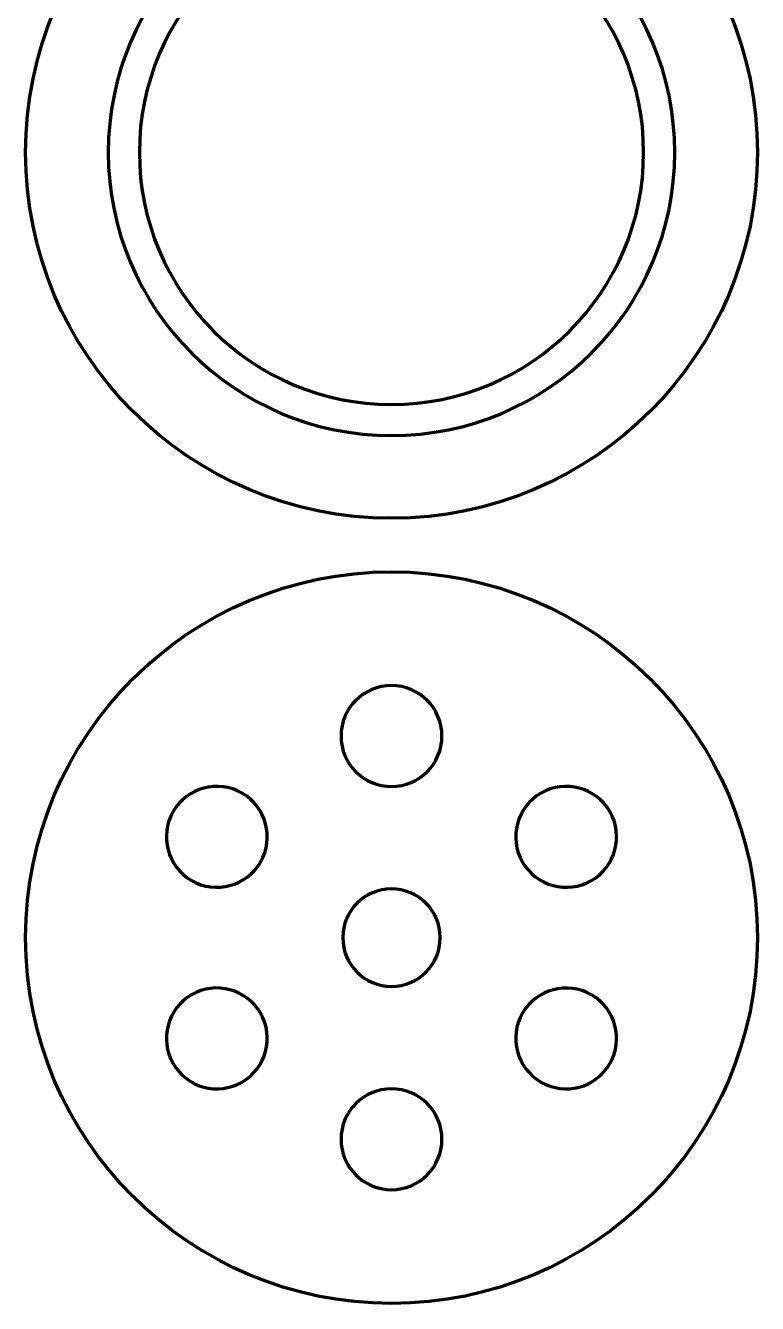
# Model space of a CAD drawing. Header units: inches. Extents: x 247 to 2765, y -1897 to -1110.
# Drawn here: x 1681.14 to 1707.42, y -1541.37 to -1495.47 of the extents above; entities that cross this region are included whole.
import ezdxf

# ---------------------------------------------------------------- set-up
doc = ezdxf.new("R2010")
doc.units = ezdxf.units.IN
doc.header["$MEASUREMENT"] = 0
doc.layers.add('Layer 1', color=7, linetype='Continuous')

# ---------------------------------------------------------------- blocks, each defined once
blk = doc.blocks.new('block 286')
at = {"layer": 'Layer 1', "color": 18, "lineweight": 70, "true_color": 0x010101}
for points in [[(1694.284, -1486.884), (1687.026, -1486.884), (1681.143, -1492.768), (1681.143, -1500.025), (1681.143, -1507.282), (1687.026, -1513.166), (1694.284, -1513.166), (1701.541, -1513.166), (1707.425, -1507.282), (1707.425, -1500.025), (1707.425, -1492.768), (1701.542, -1486.884), (1694.284, -1486.884)], [(1694.284, -1509.08), (1689.282, -1509.08), (1685.229, -1505.026), (1685.229, -1500.025), (1685.229, -1495.024), (1689.283, -1490.97), (1694.284, -1490.97), (1699.285, -1490.97), (1703.339, -1495.024), (1703.339, -1500.025), (1703.339, -1505.026), (1699.285, -1509.08), (1694.284, -1509.08)]]:
    blk.add_open_spline(points, degree=3, knots=[0, 0, 0, 0, 1, 1, 1, 2, 2, 2, 3, 3, 3, 4, 4, 4, 4], dxfattribs=at)
at = {"layer": 'Layer 1', "color": 240, "lineweight": 70, "true_color": 0xec2227}
blk.add_open_spline([(1694.284, -1489.853), (1699.902, -1489.853), (1704.456, -1494.407), (1704.456, -1500.025), (1704.456, -1505.643), (1699.902, -1510.197), (1694.284, -1510.197), (1688.666, -1510.197), (1684.112, -1505.643), (1684.112, -1500.025), (1684.112, -1494.407), (1688.666, -1489.853), (1694.284, -1489.853)], degree=3, knots=[0, 0, 0, 0, 1, 1, 1, 2, 2, 2, 3, 3, 3, 4, 4, 4, 4], dxfattribs=at)

msp = doc.modelspace()

# ---------------------------------------------------------------- linework, layer by layer
at = {"layer": 'Layer 1', "color": 18, "lineweight": 70, "true_color": 0x010101}
for points in [[(1694.284, -1515.092), (1687.026, -1515.092), (1681.143, -1520.975), (1681.143, -1528.233), (1681.143, -1535.49), (1687.026, -1541.374), (1694.284, -1541.374), (1701.541, -1541.374), (1707.425, -1535.49), (1707.425, -1528.233), (1707.425, -1520.975), (1701.542, -1515.092), (1694.284, -1515.092)], [(1694.284, -1519.178), (1695.285, -1519.178), (1696.096, -1519.989), (1696.096, -1520.99), (1696.096, -1521.99), (1695.285, -1522.802), (1694.284, -1522.802), (1693.283, -1522.802), (1692.471, -1521.99), (1692.471, -1520.99), (1692.472, -1519.989), (1693.283, -1519.178), (1694.284, -1519.178)], [(1686.443, -1523.705), (1686.943, -1522.838), (1688.051, -1522.541), (1688.918, -1523.041), (1689.784, -1523.541), (1690.082, -1524.65), (1689.582, -1525.517), (1689.081, -1526.384), (1687.972, -1526.68), (1687.106, -1526.18), (1686.239, -1525.679), (1685.942, -1524.571), (1686.443, -1523.705)], [(1701.462, -1526.179), (1700.596, -1526.68), (1699.488, -1526.382), (1698.987, -1525.517), (1698.487, -1524.65), (1698.785, -1523.54), (1699.651, -1523.041), (1700.517, -1522.54), (1701.625, -1522.837), (1702.127, -1523.703), (1702.627, -1524.571), (1702.329, -1525.679), (1701.462, -1526.179)], [(1694.284, -1529.982), (1693.317, -1529.982), (1692.534, -1529.198), (1692.534, -1528.232), (1692.534, -1527.266), (1693.317, -1526.482), (1694.284, -1526.482), (1695.249, -1526.482), (1696.034, -1527.266), (1696.034, -1528.232), (1696.034, -1529.198), (1695.251, -1529.982), (1694.284, -1529.982)], [(1688.917, -1533.422), (1688.05, -1533.923), (1686.942, -1533.626), (1686.442, -1532.759), (1685.941, -1531.893), (1686.238, -1530.784), (1687.105, -1530.284), (1687.971, -1529.784), (1689.08, -1530.08), (1689.58, -1530.947), (1690.08, -1531.814), (1689.784, -1532.922), (1688.917, -1533.422)], [(1702.125, -1532.759), (1701.625, -1533.626), (1700.517, -1533.923), (1699.65, -1533.422), (1698.784, -1532.922), (1698.486, -1531.814), (1698.986, -1530.947), (1699.487, -1530.081), (1700.596, -1529.784), (1701.462, -1530.284), (1702.328, -1530.784), (1702.626, -1531.893), (1702.125, -1532.759)], [(1694.284, -1537.287), (1693.283, -1537.287), (1692.471, -1536.475), (1692.471, -1535.475), (1692.471, -1534.475), (1693.283, -1533.663), (1694.284, -1533.663), (1695.285, -1533.663), (1696.096, -1534.475), (1696.096, -1535.475), (1696.096, -1536.475), (1695.285, -1537.287), (1694.284, -1537.287)]]:
    msp.add_open_spline(points, degree=3, knots=[0, 0, 0, 0, 1, 1, 1, 2, 2, 2, 3, 3, 3, 4, 4, 4, 4], dxfattribs=at)

# ---------------------------------------------------------------- block references
at = {"layer": 'Layer 1'}
msp.add_blockref('block 286', (0, 0), dxfattribs=at)

doc.saveas('drawing.dxf')
